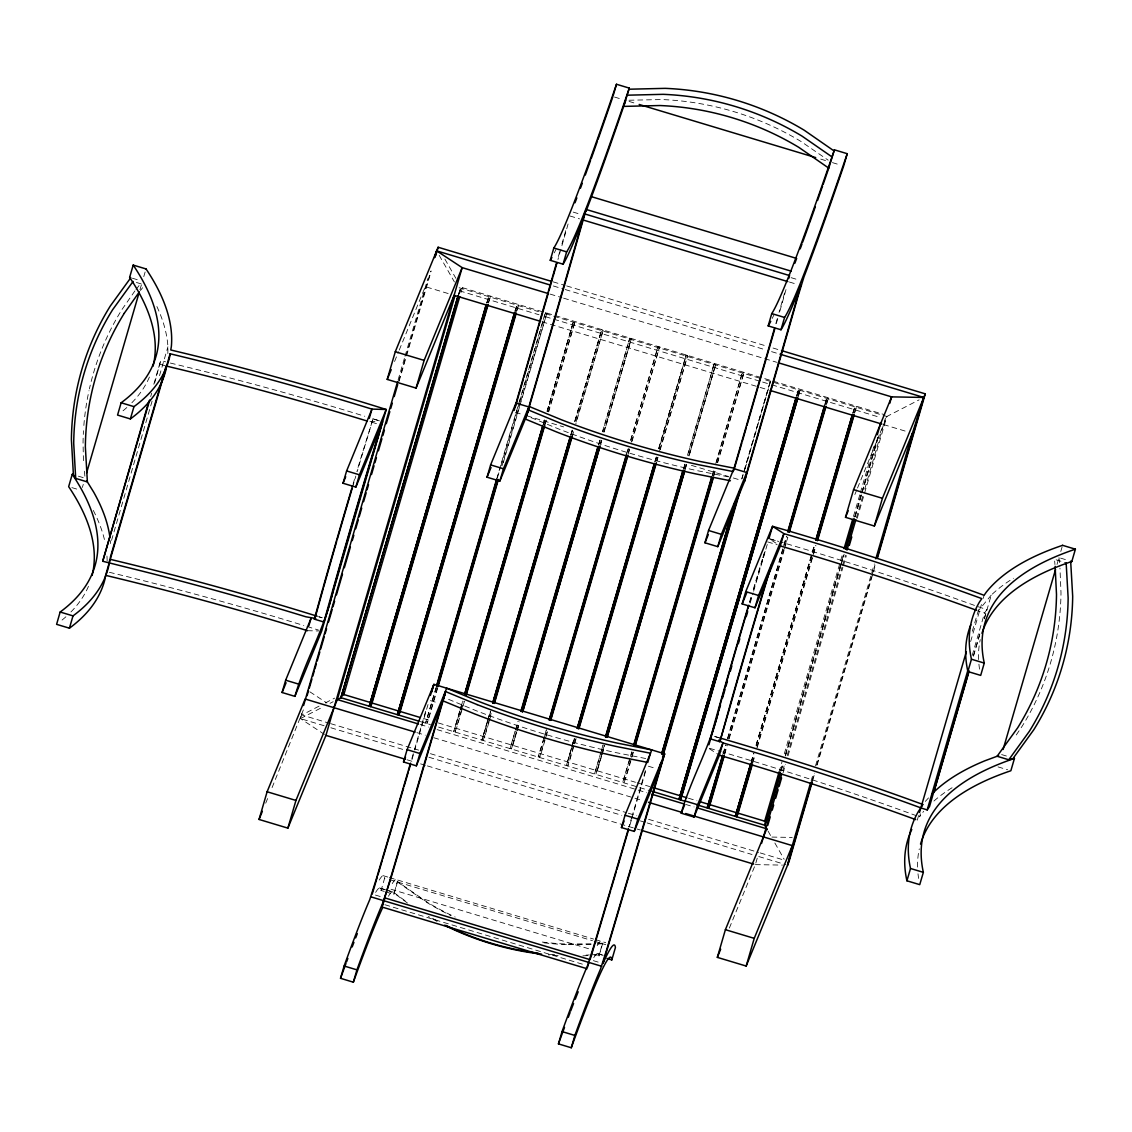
<?xml version="1.0" encoding="UTF-8"?>
<svg xmlns="http://www.w3.org/2000/svg" width="1132" height="1132" viewBox="0 0 1132 1132"><rect width="100%" height="100%" fill="white"/><g stroke="black" fill="none" stroke-linecap="round" stroke-linejoin="round"><path stroke-width="0.75" stroke-dasharray="5 3.75" d="M167.847 353.566L167.918 346.802A861.424 249.139 16.2 0 0 155.749 304.14M154.66 382.998L160.73 360.471L165.569 361.83M324.502 734.442L300.405 718.594L301.197 715.325M568.08 224.009L567.203 227.108A942.744 27.692 -73.3 0 1 557.949 259.525M784.575 293.018L783.641 296.287A942.744 27.692 -73.3 0 1 779.042 312.418M786.004 289.594L785.127 292.693A942.744 27.692 -73.3 0 1 779.594 312.064M82.381 487.425L83.273 484.34M139.958 289.735L141.443 284.641M143.778 276.632L145.122 272.02M153.811 384.243L160.73 360.471M150.697 396.568L151.688 393.172M152.098 401.124L110.554 543.742A861.424 249.139 16.2 0 0 110.313 540.7M159.513 375.654L167.918 346.802M398.082 379.984L404.506 357.924M405.001 356.226L427.854 278.514M324.092 725.725L300.405 718.594L301.89 713.514M398.648 381.343L405.596 357.471M406.048 355.929L430.74 271.156M303.362 709.905L271.043 790.178M399.129 381.13L406.048 357.401M406.544 355.703L431.221 270.973M458.488 294.207L460.965 287.217L543.685 312.107M458.616 294.249L460.894 287.698L462.422 287.655L460.257 294.886M458.913 294.49L460.965 287.217M486.774 302.725L489.052 296.174L487.085 302.952M486.845 302.881L488.996 295.65L490.397 296.584M488.118 303.121L490.58 296.131L488.416 303.362M514.933 311.201L517.211 304.65L515.244 311.427M515.003 311.357L517.168 304.126L518.555 305.06M516.277 311.597L518.739 304.607L516.574 311.838M436.188 687.28L425.561 723.164L436.245 687.803M496.679 479.034L545.327 312.602L884.715 414.737M497.472 477.577L500.443 467.403M500.938 465.705L519.206 402.978M519.701 401.28L545.383 313.125M437.277 687.959L426.906 723.56L428.377 719.966M501.971 465.875L520.239 403.148M520.734 401.45L546.898 313.083L520.055 405.072M437.759 687.747L428.193 720.405L426.806 719.485M503.259 462.719L519.56 406.77M375.64 892.398A861.961 25.328 -73.3 0 1 381.074 890.459L384.654 878.163L387.852 879.125M407.478 903.067L394.205 893.219L397.318 881.446L427.231 902.204A280.227 268.128 22.3 0 0 455.163 917.062M388.446 896.247A861.961 25.328 -73.3 0 1 393.894 894.308L397.474 882.012L396.893 879.875A861.424 25.3 -73.3 0 0 392.04 883.936M459.649 711.292L453.72 731.64L459.96 711.533M460.144 709.594L462.62 701.118M543.105 424.783L545.086 417.991M547.053 411.213L573.542 321.601L547.364 411.454M464.445 701.316L456.352 728.881L454.781 728.414L462.677 701.288M543.176 424.939L545.157 418.161M547.124 411.383L573.485 321.078L574.872 321.997M460.455 709.835L462.917 701.359M543.417 425.024L545.383 418.232M460.993 711.688L455.064 732.036L456.536 728.442M461.488 710.005L463.95 701.529M544.45 425.179L546.416 418.401M548.397 411.623L575.056 321.559L548.709 411.864M544.931 424.967L546.416 419.887M487.312 721.466L481.892 740.116L488.614 718.311M487.807 719.768L490.283 711.292M570.769 434.943L572.254 429.863M574.731 421.387L601.7 330.077L575.028 421.628M489.151 721.65L484.51 737.357L482.94 736.89L490.538 711.009M570.839 435.113L572.509 429.58M574.787 421.557L601.644 329.554L603.031 330.473M489.109 716.613L490.58 711.533M571.08 435.183L572.566 430.103M489.647 718.48L483.223 740.512L484.708 736.918M490.142 716.782L491.132 713.386M576.061 421.783L603.215 330.035L575.877 423.722M489.448 720.405L491.613 713.174M572.608 435.141L573.584 431.745M514.989 731.626L510.051 748.592L515.23 731.343M515.541 730.098L517.947 721.466M598.446 445.117L599.918 440.037M602.465 431.717L629.802 338.029L602.691 431.801M515.725 729.659L518.201 721.183M598.701 444.834L600.172 439.754M516.319 732.036L511.381 748.988L516.815 731.824M516.815 730.338L519.291 721.862M600.271 443.829L601.262 440.433M603.738 431.957L631.387 338.51L604.219 431.745M516.631 732.277L512.683 745.832L511.282 744.913M517.126 730.579L519.093 723.801M600.583 444.069L601.573 440.673M604.035 432.198L631.203 338.949L629.618 338.482M517.31 730.126L519.277 723.348M600.767 443.617L601.757 440.221M546.36 729.645L538.209 757.053L543.445 740.342M626.604 453.592L628.331 448.23M630.623 440.192L657.961 346.505L659.362 347.425M543.94 738.644L546.416 730.168M627.397 452.135L628.387 448.753M630.864 440.263L658.017 347.029L656.73 350.184M545.468 737.116L539.539 757.464L541.025 753.855M545.964 735.418L546.954 732.036M628.43 452.305L629.42 448.909M631.401 442.131L659.546 346.972L631.882 441.919M547.449 731.824L540.841 754.308L539.44 753.388M628.246 454.229L629.916 448.697M571.306 748.577L566.368 765.529L572.594 745.436M571.802 746.879L574.264 738.404M654.763 462.068L656.249 456.988M658.711 448.513L686.176 355.505L659.022 448.739M576.103 738.602L569 762.784L567.429 762.317L572.551 744.913M572.849 743.667L574.518 738.121M655.018 461.785L656.489 456.705M658.782 448.668L686.119 354.981L687.52 355.901M573.089 743.738L574.575 738.644M655.555 460.611L656.546 457.215M573.627 745.592L567.712 765.939L569.184 762.331M574.122 743.894L575.608 738.814M656.602 460.781L657.579 457.385M659.56 450.607L687.704 355.448L660.055 450.395M656.9 461.021L658.074 457.172M600.951 751.973L594.526 774.005L603.172 744.898M601.502 750.445L602.917 745.181M683.487 469.016L684.902 463.766M687.435 455.446L714.292 363.457L687.676 455.517M683.728 469.087L685.157 463.483M602.281 752.37L595.871 774.415L604.757 745.38M602.776 750.672L604.262 745.592M684.761 469.256L686.233 464.162M688.709 455.687L715.863 363.924L689.19 455.474M601.601 756.006L597.158 771.26L595.772 770.34M602.097 754.308L604.573 745.832M685.058 469.483L686.544 464.403M689.006 455.927L715.679 364.377L714.108 363.91M685.242 469.044L686.728 463.95M631.826 751.69L622.685 782.481L631.882 752.2M712.141 475.794L714.108 469.016M715.778 463.483L742.451 371.933L743.837 372.853M712.382 475.865L714.349 469.087M716.33 462.309L742.507 372.456L741.205 375.598M632.915 752.37L624.029 782.891L625.501 779.283M713.415 476.034L714.886 470.94M717.363 462.464L744.021 372.4L717.66 462.705M633.411 752.157L625.317 779.736L623.93 778.816M713.712 476.275L715.382 470.728M594.399 955.224L599.323 954.941L602.422 943.168L597.498 943.437M597.144 945.659A861.424 25.3 -73.3 0 1 602.012 941.598L602.578 943.734L598.998 956.045A861.961 25.328 -73.3 0 0 593.564 957.969M741.715 479.02L743.696 472.228M744.177 470.544L770.609 380.409L743.441 473.643M741.969 478.737L742.96 475.341M744.983 469.087L770.666 380.918M796.603 396.115L798.768 388.884L796.787 395.662M796.843 396.186L798.824 389.394L797.522 392.549M797.876 396.342L800.338 389.351L798.371 396.129M798.187 396.582L800.154 389.804L798.584 389.323M750.162 603.13L753.12 592.942M753.615 591.244L767.468 543.714M723.037 753.827L725.697 744.898M727.48 738.573L786.429 536.37M824.775 404.591L826.926 397.346L828.327 398.28M723.277 753.898L725.754 745.422M727.72 738.644L786.485 536.893M825.002 404.662L826.983 397.87L825.695 401.025M724.31 754.053L726.786 745.578M728.753 738.8L787.518 537.063M826.035 404.817L828.511 397.827L826.346 405.058M724.622 754.294L727.268 745.365M729.065 739.04L784.066 550.407M784.561 548.709L787.83 537.29M751.139 762.133L753.601 753.657M756.077 745.181L814.347 545.129M852.863 412.897L855.141 406.346L853.174 413.138M751.195 762.303L753.855 753.374M756.134 745.351L814.601 544.846M852.934 413.053L855.084 405.822L856.485 406.756M751.436 762.374L753.912 753.898M756.374 745.422L814.644 545.369M752.469 762.529L754.45 755.752M756.912 747.276L815.677 545.525M854.207 413.293L856.669 406.303L854.504 413.534M752.78 762.77L754.931 755.539M757.223 747.516L815.988 545.765M779.057 772.024L782.014 761.85M784.306 753.827L842.76 553.322M853.429 516.475L860.037 493.977M860.348 492.731L873.862 446.517M780.627 771.005L782.495 764.199M785.566 754.053L843.722 553.972M854.702 516.716L861.013 494.627M861.622 492.972L877.795 436.994M781.009 770.765L782.976 763.987M785.452 755.511L840.269 567.316M840.751 565.632L843.722 555.458M855.084 516.461L861.494 494.415M861.99 492.731L878.291 436.782M780.938 771.246L782.919 764.468M785.382 755.992L840.694 566.113M841.189 564.415L844.147 554.241M855.014 516.942L878.22 437.263M755.851 862.994L757.266 858.098M782.721 770.736L784.688 763.958M787.164 755.468L842.038 567.118M842.533 565.42L845.491 555.232M856.372 517.904L862.796 495.844M864.763 489.052L885.45 418.048M783.075 772.816L785.551 764.341M788.014 755.851L842.887 567.486M843.382 565.788L846.34 555.614M857.221 518.286L886.88 416.463L763.449 379.319M811.064 781.122L813.045 774.33M815.521 765.855L874.343 563.92M811.87 781.646L814.347 773.184M816.667 765.204L871.527 576.853M871.951 575.396L874.979 565.01M812.719 780.245L814.686 773.467M817.163 764.991L872.942 573.485M873.437 571.787L875.404 565.01M917.288 820.162L918.632 815.549M972.275 631.316L979.576 606.299M920.472 813.781L919.566 816.865L921.745 813.71A861.367 249.125 16.2 0 1 923.726 811.319M970.633 641.561L981.416 604.53M983.213 598.375L984.104 595.29M972.204 655.442L984.557 612.992L986.878 609.653L975.968 605.96M973.52 655.485L980.439 631.713M984.401 618.143L986.878 609.653M973.449 656.249L980.369 632.477M984.316 618.893L991.25 595.121A861.424 249.139 16.2 0 1 1013.423 578.254M1057.019 564.429L1059 557.637L1067.334 560.142M1060.783 551.482L1062.127 546.869M762.331 559.293L757.067 576.796A280.227 8.235 -73.3 0 0 752.78 591.145M379.432 420.835L373.022 418.911L361.136 457.087A280.227 8.235 -73.3 0 0 356.849 471.436M373.022 418.911L362.481 453.819A280.227 8.235 -73.3 0 0 357.245 471.337M762.812 557.722L764.723 551.383M765.119 551.27L758.412 573.528A280.227 8.235 -73.3 0 0 753.176 591.045M394.559 361.504L398.563 351.741M399.228 350.113L425.264 286.651L449.305 293.881M265.709 803.182L268.383 796.673M545.327 312.602L546.714 313.536M628.571 341.708L629.859 338.553M713.047 367.122L714.334 363.98M854.858 494.543L856.853 489.661M857.518 488.034L879.55 434.334M880.215 432.707L886.88 416.463M729.348 928.084L754.704 866.249M1016.281 734.951L1022.139 726.235A280.227 268.128 22.3 0 0 1060.995 592.772L1059.962 568.151M134.92 290.91L121.916 309.602A280.227 268.128 22.3 0 0 89.386 388.913M135.996 289.537L141.359 282.632M140.439 290.5L142.59 287.74M991.25 595.121L978.218 610.955L984.557 612.992M925.325 801.399L928.537 797.904M319.04 706.156L301.89 714.985L328.945 723.136M325.28 702.944L334.648 698.119M300.405 718.594L322.252 707.344M330.049 703.326L333.162 701.713M886.356 416.732L919.113 399.865M628.996 100.239L661.923 99.545A280.227 268.128 22.3 0 1 800.904 141.401L828.171 160.178M590.946 943.819L566.212 944.031A280.227 268.128 22.3 0 1 539.766 941.725M591.088 944.385L566.368 944.612M597.654 944.017L602.578 943.734M586.036 955.111L589.319 954.927M590.961 954.828L599.168 954.361M582.909 955.861L587.833 955.592M771.911 837.072L792.216 837.439M755.369 864.622L782.467 865.103M369.966 421.472L377.89 421.67M307.423 630.694L318.517 630.977M728.343 476.855L697.397 470.7A280.227 81.051 16.2 0 1 558.416 428.872L529.762 417.085M645.721 758.525L614.761 752.384A280.227 81.051 16.2 0 1 475.78 710.556L445.569 698.104M170.352 363.047L184.629 366.499A942.744 272.656 16.2 0 1 364.773 416.251M109.394 572.297L123.685 575.764A942.744 272.656 16.2 0 1 303.815 625.501M160.093 364.32L164.932 365.678M614.506 97.041L622.515 99.46M629.081 101.427L635.802 103.465M820.742 159.117L827.464 161.14M832.43 162.626L840.439 165.046M573.202 212.109L579.612 214.033M791.127 277.68L799.135 280.099M569.905 215.971L579.527 218.858M789.443 282.038L797.452 284.443M553.152 281.854L564.995 285.42M566.679 285.929L766.265 345.996M773.043 348.033L779.807 350.071M553.364 285.971L563.51 289.028M565.208 289.537L764.793 349.604M771.557 351.642L778.321 353.679M550.095 294.094L561.925 297.659M563.623 298.169L776.651 362.268M459.125 287.74L538.591 311.654M545.355 313.677L761.765 378.81M459.479 290.825L539.058 314.767M545.426 316.677L552.331 318.757M553.803 319.21L760.987 381.555M762.657 382.064L770.114 384.3M771.812 384.809L880.031 417.383M542.03 321.785L758.44 386.918M760.124 387.427L768.586 389.974M883.554 424.571L907.595 431.801M132.43 278.231L140.764 280.75M136.406 282.462L141.401 283.976M1056.142 559.816L1066.146 562.816M515.428 412.388L523.437 414.793M526.649 415.755L563.623 426.891M691.397 465.337L728.385 476.473M733.352 477.973L741.361 480.378M770.552 539.101L778.561 541.506M371.678 422.179L378.088 424.118M767.609 541.888L777.217 544.789M78.405 476.19L85.07 478.185M1001.622 754.577L1008.301 756.586M71.868 487.609L79.877 490.015M998.042 766.888L1007.65 769.788M318.856 616.813L322.068 617.775M714.787 736.522L719.598 737.965M430.471 700.637L438.48 703.043M648.395 766.222L654.805 768.147M423.481 718.48L430.231 720.518M438.353 722.966L635.477 782.283M637.132 782.778L649.697 786.57M688.468 798.23L696.972 800.791M420.312 721.579L430.443 724.622M438.636 727.098L649.174 790.447M420.17 724.508L428.618 727.055M437.065 729.602L636.58 789.641M638.264 790.15L646.726 792.697M685.61 804.399L694.058 806.946M416.845 732.616L425.292 735.163M433.74 737.71L633.255 797.749M634.939 798.258L641.702 800.296M330.643 723.645L418.599 750.12M430.429 753.671L626.633 812.719M628.331 813.229L636.792 815.776M648.622 819.342L758.567 852.424M760.265 852.934L783.938 860.065M330.855 727.763L405.27 750.148M428.957 757.28L621.779 815.309M640.387 820.912L645.466 822.44M647.15 822.95L752.016 854.504M758.78 856.542L785.849 864.678M407.081 759.798L413.845 761.836M420.609 763.874L425.674 765.402M427.372 765.911L635.335 828.497M637.019 829.006L640.401 830.025M382.984 875.63L387.795 877.074M389.394 877.555L593.607 939.079M595.29 939.588L605.719 942.659M389.465 879.606L592.489 940.706M594.173 941.216L605.79 944.711M391.064 889.271L589.447 948.984M379.404 887.941L384.201 889.384M385.814 889.865L392.224 891.804M597.328 953.526L602.139 954.969M380.493 888.337L393.313 892.186M598.418 953.908L603.229 955.366M381.06 890.459L384.272 891.436M385.87 891.917L393.879 894.322M375.428 895.072L381.838 896.997M593.352 960.658L599.762 962.582M384.88 904.723L584.947 964.931M974.454 605.408L963.813 601.545A942.744 272.656 16.2 0 0 780.401 541.945M916.538 815.762L902.869 810.809A942.744 272.656 16.2 0 0 722.725 752.143M771.798 540.445L777.486 544.124M709.424 748.79L719.386 755.214M309.885 691.836L326.907 703.014M397.474 882.012L427.372 902.784A280.227 268.128 22.3 0 0 450.791 915.491M394.049 892.639L407.322 902.501M444.89 259.087L455.885 278.33M439.188 255.294L454.413 281.939M768.09 831.143L770.623 835.586M774.854 842.986L784.165 859.273M1059 557.637L1059.807 566.396M1054.642 561.062L1054.953 564.571M84.419 471.181L84.9 476.445M83.457 460.667L83.046 443.051A280.227 268.128 22.3 0 1 83.485 430.726M777.741 318.573A942.744 27.692 -73.3 0 1 775.873 325.11M565.717 230.702A942.744 27.692 -73.3 0 1 561.118 246.833M559.732 251.714A942.744 27.692 -73.3 0 1 557.397 259.851M555.911 249.507A862.428 25.343 -73.3 0 1 554.298 252.861M773.835 315.092A862.428 25.343 -73.3 0 1 772.222 318.432M777.189 318.927A942.744 27.692 -73.3 0 1 775.335 325.436M645.495 771.67A942.744 27.692 -73.3 0 1 631.755 818.79M631.288 820.375A942.744 27.692 -73.3 0 1 628.967 828.299M566.368 944.597A280.227 268.128 22.3 0 1 543.218 942.73M554.68 954.771A280.227 268.128 22.3 0 1 548.058 954.234M436.994 920.811A280.227 268.128 22.3 0 1 429.707 916.764M558.147 955.549A280.227 268.128 22.3 0 1 548.213 954.814M437.136 921.377A280.227 268.128 22.3 0 1 428.42 916.51M645.382 770.595A942.744 27.692 -73.3 0 1 632.59 814.502M632.123 816.073A942.744 27.692 -73.3 0 1 628.883 827.152M379.22 880.088A861.367 25.3 -73.3 0 1 384.654 878.149M425.646 711.25A942.744 27.692 -73.3 0 1 413.732 752.072M413.279 753.657A942.744 27.692 -73.3 0 1 410.958 761.567M428.023 704.529A942.744 27.692 -73.3 0 1 414.751 750.049M413.364 754.789A942.744 27.692 -73.3 0 1 411.51 761.129M768.953 538.62A942.744 272.656 16.2 0 1 778.774 541.464M714.858 736.508A942.744 272.656 16.2 0 1 718.127 737.456M749.865 602.153A280.227 8.235 -73.3 0 1 751.747 595.814M709.637 748.337A942.744 272.656 16.2 0 1 721.084 751.676M749.469 602.266A280.227 8.235 -73.3 0 1 751.351 595.913M979.548 669.154A861.961 249.295 16.2 0 1 978.812 663.012M978.586 659.56A861.961 249.295 16.2 0 1 980.255 639.608M918.604 878.404A861.961 249.295 16.2 0 1 918.01 873.791M917.571 867.098A861.961 249.295 16.2 0 1 919.297 848.873M933.942 801.032A861.367 249.125 16.2 0 1 952.465 787.504M372.895 418.755A942.744 272.656 16.2 0 1 382.63 421.797M318.771 616.714A942.744 272.656 16.2 0 1 322.026 617.732M353.057 484.142A280.227 8.235 -73.3 0 1 355.42 476.204M83.853 425.462A280.227 268.128 22.3 0 1 89.004 390.639M352.533 487.199A280.227 8.235 -73.3 0 1 355.816 476.105M307.069 626.505A942.744 272.656 16.2 0 1 318.432 630.043M149.41 377.055A861.961 249.295 16.2 0 1 131.567 403.034M126.826 407.534A861.961 249.295 16.2 0 1 120.317 412.968M88.466 586.305A861.961 249.295 16.2 0 1 70.623 612.285M65.882 616.798A861.961 249.295 16.2 0 1 59.359 622.218M93.291 510.405A861.367 249.125 16.2 0 1 105.035 542.171M106.96 556.053A861.367 249.125 16.2 0 1 107.116 561.189"/><path stroke-width="1.5" d="M315.771 618.497L305.923 616.798A942.744 272.656 16.2 0 0 125.794 567.047L102.729 561.26L148.872 401.223M367.108 421.033L363.287 419.859A942.744 272.656 16.2 0 0 183.158 370.107L166.546 366.089L165.88 370.037A862.428 249.422 16.2 0 1 130.378 418.939L117.558 415.076L121.138 402.766A861.961 249.295 16.2 0 0 133.208 265.086L146.014 268.935M308.767 626.067L311.017 618.383L285.66 680.205L282.08 692.501L294.9 696.364L321.686 631.048L386.224 409.487L371.961 409.119L366.881 407.548A942.744 272.656 16.2 0 0 186.738 357.797L170.125 353.778L169.475 357.726A862.428 249.422 16.2 0 1 133.958 406.629L130.378 418.939M303.574 705.533L397.587 381.682M514.183 410.435L517.423 398.139A942.744 27.692 -73.3 0 0 556.463 263.119M734.442 468.252L700.085 461.474A280.227 81.051 16.2 0 1 561.104 419.632L529.337 406.53L527.993 409.798L559.746 422.915A280.227 81.051 16.2 0 0 698.741 464.743L733.097 471.535L735.347 463.724A942.744 27.692 -73.3 0 0 774.387 328.705M717.787 546.657L721.367 534.346L746.724 472.525L733.904 468.662L708.547 530.483L704.967 542.794L717.787 546.657L744.573 481.341L748.167 467.573A942.744 27.692 -73.3 0 0 796.461 300.15L800.649 285.406L798.909 289.934A862.428 25.343 -73.3 0 1 780.995 329.766L768.175 325.903L771.755 313.592A861.961 25.328 -73.3 0 0 834.411 149.849M381.286 425.08L370.744 459.988A280.227 8.235 -73.3 0 0 331.874 593.437L323.922 622.02L314.314 619.133L322.252 590.55A280.227 8.235 -73.3 0 1 352.59 485.727M315.658 615.85L323.144 588.895M748.521 605.436A280.227 8.235 -73.3 0 0 718.197 710.245L710.245 738.842L719.853 741.729L727.805 713.146A280.227 8.235 -73.3 0 1 766.675 579.697L769.548 570.146M582.725 219.834L578.537 234.565A942.744 27.692 -73.3 0 1 530.243 401.987L526.649 415.755L499.849 481.072L487.043 477.209L490.623 464.898L515.98 403.077L528.8 406.94L503.443 468.761L499.849 481.072M791.268 271.185L586.164 209.448L580.023 230.956A942.744 27.692 -73.3 0 1 526.649 415.755L528.885 408.058M586.164 209.448L582.711 219.877L787.815 281.599M788.693 278.585L789.556 275.571L584.452 213.849M445.201 692.954L440.277 708.873A942.744 27.692 -73.3 0 1 388.715 884.248L383.819 900.718M441.678 704.005L416.335 765.826L403.516 761.977L407.096 749.667L433.881 684.351L664.625 753.799L658.201 774.458A942.744 27.692 -73.3 0 1 606.639 949.833L600.469 969.176A862.428 25.343 -73.3 0 0 574.858 1035.44L571.278 1047.751L558.458 1043.888L562.038 1031.577A862.428 25.343 -73.3 0 1 587.649 965.327L593.819 945.97A942.744 27.692 -73.3 0 0 628.416 828.737M153.061 366.174A861.961 249.295 16.2 0 0 129.628 277.397L133.194 265.086M86.556 473.105L138.967 293.131M72.264 474.336A861.961 249.295 16.2 0 1 60.152 612.016L56.6 624.34L69.42 628.189A862.428 249.422 16.2 0 0 104.936 579.287L105.587 575.339L122.199 579.358A942.744 272.656 16.2 0 1 302.343 629.109L307.423 630.694M69.42 628.189L73 615.879A862.428 249.422 16.2 0 0 108.516 566.976L109.818 559.222L127.265 563.453A942.744 272.656 16.2 0 1 317.158 616.204M102.729 561.26L149.707 399.964M110.299 557.524L166.192 365.678M106.04 573.797L166.531 366.117M166.998 364.546L170.125 353.778M294.9 696.364C305.272 660.126 325.393 627.269 333.218 590.168A280.227 8.235 -73.3 0 1 372.088 456.705L382.63 421.797L355.844 487.114L343.024 483.251L346.618 470.94L371.961 409.119L369.273 418.359M434.589 257.36L436.655 250.851L462.167 267.633L325.931 735.376L287.882 828.129L259.044 819.455L267.11 791.763L305.145 699.01L415.147 732.107M355.844 487.114L359.438 474.803L386.224 409.487A942.744 272.656 16.2 0 0 188.223 354.189L170.762 349.972L171.371 346.35A861.367 249.125 16.2 0 0 146.028 268.935M540.332 321.276L454.102 295.325L416.067 388.092L387.215 379.404L395.294 351.712L438.126 247.243L551.454 281.359M307.055 695.784L308.47 690.902M309.291 688.086L311.923 679.044M312.743 676.228L314.229 671.149M314.88 668.899L316.366 663.819M317.186 660.975L319.818 651.975M320.653 649.117L324.247 636.736M325.082 633.863L326.568 628.769M328.549 621.992L332.143 609.653M332.992 606.738L334.605 601.191M336.445 594.88L342.487 574.122M344.34 567.769L350.382 547.039M352.236 540.643L353.835 535.195M355.689 528.785L358.264 519.956M359.155 516.928L361.716 508.112M363.598 501.674L366.16 492.873M367.051 489.802L368.537 484.722M371.494 474.549L374.041 465.79M374.947 462.691L376.432 457.611M378.399 450.833L381.937 438.721M382.842 435.579L384.399 430.259M386.295 423.708L389.818 411.638M390.738 408.454L392.28 403.176M394.205 396.596L397.714 384.555M434.674 257.629L436.655 250.851L549.982 284.953M435.664 255.719L438.126 247.243M287.882 828.129L295.947 800.437L337.322 699.576L454.965 295.707M416.067 388.092L424.132 360.386L462.167 267.633L548.397 293.584M458.007 295.905L340.958 697.694L336.289 700.114M458.12 295.947L341.086 697.737L418.854 721.141M420.156 717.49L342.444 694.1L340.958 697.694L458.488 295.693M342.373 694.581L343.718 694.991L459.762 296.584M486.279 304.409L369.244 706.212L486.59 304.65M488.104 304.607L371.876 703.467L370.291 702.986L486.35 304.579M487.623 304.819L370.588 706.609L372.06 703.014M514.437 312.885L397.403 714.688L514.749 313.125M516.277 313.083L400.035 711.943L398.464 711.462L514.692 312.602M515.782 313.295L398.747 715.084L400.219 711.49M382.63 907.638A861.961 25.328 -73.3 0 0 353.34 982.194L340.534 978.303L344.114 965.992A862.428 25.343 -73.3 0 1 369.725 899.742L375.895 880.385A942.744 27.692 -73.3 0 0 410.492 763.152M584.423 215.476L580.971 224.348A862.428 25.343 -73.3 0 1 563.071 264.18L550.251 260.318L553.831 248.007A861.961 25.328 -73.3 0 0 616.473 84.263L629.307 88.112L623.647 106.394L659.871 105.531A280.227 268.128 22.3 0 1 798.838 147.372L828.766 168.13L834.411 149.834L847.231 153.697L843.651 166.008A861.367 25.3 -73.3 0 1 803.961 276.916L797.947 296.542A942.744 27.692 -73.3 0 1 744.573 481.341M436.499 686.034L496.679 479.034M436.74 686.105L496.976 479.275M437.773 686.261L498.009 479.43M438.07 686.501L498.321 479.671M353.354 982.166L356.934 969.855A862.428 25.343 -73.3 0 1 382.545 903.591L390.2 880.639A942.744 27.692 -73.3 0 0 445.357 692.855L444.466 695.897M416.335 765.826L419.915 753.516L446.701 688.214L478.468 701.331A280.227 81.051 16.2 0 0 617.449 743.144L651.806 749.936L625.02 815.252L621.44 827.563L634.26 831.412L659.616 769.59M563.071 264.18L566.651 251.87A861.961 25.328 -73.3 0 0 629.293 88.126M613.346 95.031L616.487 84.249M477.124 704.599A280.227 81.051 16.2 0 0 616.105 746.427L650.461 753.219L647.773 762.444L613.417 755.667A280.227 81.051 16.2 0 1 474.435 713.825L442.669 700.722L445.357 691.482L477.124 704.599M527.993 409.798L525.29 419.038L557.057 432.155A280.227 81.051 16.2 0 0 696.038 473.968L730.409 480.76M464.587 694.341L542.61 426.467M464.658 694.51L542.865 426.184M464.898 694.581L542.921 426.707M465.931 694.737L543.954 426.877M466.228 694.977L544.747 425.42M492.745 702.816L570.287 436.641M492.816 702.986L570.528 436.358M493.057 703.057L570.585 436.881M494.09 703.213L571.618 437.051M494.387 703.453L572.424 435.594M520.904 711.292L597.951 446.815M521.215 711.533L598.205 446.532M522.248 711.688L599.281 447.211M522.56 711.929L600.087 445.767M522.743 711.476L599.776 446.998M549.133 719.924L626.675 453.762M549.374 719.994L626.42 455.531M550.407 720.164L627.453 455.687M550.718 720.405L627.935 455.474M577.235 728.244L654.268 463.766M577.306 728.4L654.522 463.483M577.532 728.47L654.579 464.007M578.565 728.64L655.612 464.162M578.877 728.881L656.404 462.705M605.464 736.875L682.921 470.544M605.691 736.946L683.176 470.261M606.738 737.116L684.266 470.94M607.035 737.357L684.563 471.181M607.219 736.904L684.747 470.728M633.623 745.351L711.575 477.322M633.863 745.422L711.887 477.562M634.896 745.592L712.919 477.732M635.193 745.832L713.401 477.52M634.26 831.412L637.84 819.101L664.625 753.799A942.744 27.692 -73.3 0 1 608.125 946.225L602.974 963.544L604.134 960.912A861.367 25.3 -73.3 0 1 615.398 947.597L611.818 959.908A861.961 25.328 -73.3 0 0 571.264 1047.779M780.995 329.766L784.575 317.455A861.961 25.328 -73.3 0 0 847.231 153.711M661.711 753.657L734.795 502.75M661.781 753.827L734.866 502.919M662.022 753.898L735.602 501.292M663.055 754.068L740.087 489.59M657.126 775.887L658.598 770.807M659.404 767.864L660.89 762.784M662.56 757.237L740.583 489.378M796.051 397.643L679.016 799.433L796.348 397.87M796.305 397.36L680.063 796.206L681.648 796.687L797.692 398.28M797.381 398.04L680.346 799.843L797.876 397.827M718.707 740.158L722.966 742.903L719.386 755.214L694.029 817.035L681.209 813.186C691.581 776.934 711.703 744.078 719.528 706.976A280.227 8.235 -73.3 0 1 737.427 644.504M768.953 538.62L772.533 526.309L783.924 533.653L780.344 545.964L754.987 607.785L742.168 603.922L745.747 591.612L772.533 526.309A942.744 272.656 16.2 0 1 967.407 589.234L984.104 595.29L986.283 592.149A861.367 249.125 16.2 0 1 1062.58 545.327M708.901 744.785L718.013 713.485M719.004 710.089L720.49 704.995M722.471 698.203L724.933 689.713M725.923 686.317L727.409 681.223M730.381 671.05L731.866 665.956M738.29 643.882L739.776 638.788M746.2 616.714L747.686 611.62M694.029 817.035L697.623 804.725L722.966 742.903L728.102 744.403A942.744 272.656 16.2 0 1 904.977 802.093L920.868 807.866M754.987 607.785L758.567 595.474L783.924 533.653L789.046 535.153A942.744 272.656 16.2 0 1 965.921 592.843L981.826 598.602L979.449 602.04A862.428 249.422 16.2 0 0 971.454 659.22L967.874 671.531L980.694 675.394L984.274 663.083A861.961 249.295 16.2 0 1 1075.386 549.176L1062.58 545.327M722.725 755.072L707.175 807.908L722.782 755.596M787.731 531.729L824.464 405.836M787.971 531.799L824.506 406.346M723.815 755.752L708.505 808.305L709.99 804.711M789.004 531.969L825.553 406.515M724.31 755.539L709.806 805.163L708.406 804.229M789.315 532.21L826.035 406.303M750.643 763.831L735.333 816.384L750.941 764.072M815.832 540.049L852.368 414.581M752.469 764.015L737.965 813.639L736.38 813.158L750.898 763.548M815.889 540.205L852.622 414.298M816.13 540.275L852.679 414.821M751.973 764.227L736.663 816.78L738.149 813.186M817.163 540.445L853.712 414.991M817.474 540.686L854.193 414.779M812.224 781.943L789.018 861.593L746.172 966.049L717.334 957.375L725.4 929.683L766.095 830.435M780.019 354.189L923.783 397.445L912.392 433.245L874.357 526.012L845.505 517.324L853.585 489.632L891.62 396.879L923.783 397.445L876.89 558.444M780.443 772.944L766.123 822.115L764.553 821.634L779.057 772.024M844.048 548.68L852.637 519.418M877.328 434.646L880.781 422.774M780.019 772.675L764.836 825.256L697.114 804.88M845.321 548.921L854.094 518.371M845.632 549.162L854.023 520.338M761.539 843.439L781.731 774.132M846.977 550.138L855.877 519.602M889.724 403.388L891.62 396.879L778.335 362.778M767.751 825.426L770.227 816.936M772.208 810.158L773.68 805.064M775.661 798.272L778.137 789.782M779.127 786.4L781.589 777.91M849.311 545.426L851.788 536.95M746.172 966.049L754.237 938.357L792.287 845.604L810.569 782.82M874.357 526.012L882.422 498.306L925.269 393.851L781.49 350.58M875.814 558.826L912.392 433.245M811.729 782.155L787.547 865.188L792.287 845.604L685.667 813.512M877.385 558.232L925.269 393.851M919.524 812.479L966.346 651.692M920.854 807.894L927.193 809.932L968.242 669.012M1055.123 566.325L1056.496 594.442A280.227 268.128 22.3 0 1 1017.611 727.89L997.108 756.261L1008.768 759.77L1014.442 758.44A861.961 249.295 16.2 0 0 923.358 872.347L919.736 884.644L906.916 880.795L910.51 868.485A862.428 249.422 16.2 0 1 918.505 811.29L922.396 805.659M969.063 670.767L929.499 806.592L927.193 809.932M931.735 794.409L933.886 792.075L968.992 671.531M1003.108 749.483L1055.533 569.523M1014.442 758.44L1010.862 770.751A861.961 249.295 16.2 0 0 920.514 844.104M1075.4 549.19L1071.82 561.5L1070.66 561.147L1072.683 596.281A280.227 268.128 22.3 0 1 1033.799 729.73L1013.296 758.086M587.069 968.737L381.965 907.015L383.805 900.747M587.536 967.181L588.909 962.483M372.216 894.096L377.38 876.791M590.621 958.111L595.305 942.376A942.744 27.692 -73.3 0 0 610.629 890.658M771.854 563.694L768.02 576.414A280.227 8.235 -73.3 0 0 729.149 709.863L719.853 741.729M430.372 695.416L433.881 684.351A942.744 27.692 -73.3 0 1 431.632 692.091M625.713 100.423L618.058 122.624A861.424 25.3 -73.3 0 1 591.555 196.699L586.022 211.33M823.162 184.36L829.19 166.913M794.82 263.303L796.659 258.436L591.541 196.699M343.024 483.251L345.699 476.742M387.215 379.404L391.219 369.64M282.08 692.501L286.085 682.752M314.314 619.133L315.205 616.94M259.044 819.455L262.369 811.319M487.043 477.209L491.047 467.417M403.516 761.977L405.511 757.096M442.669 700.722L444.013 697.439M733.097 471.535L733.989 469.341M704.967 542.794L708.307 534.629M621.44 827.563L624.114 821.054M742.168 603.922L746.851 592.503M681.209 813.186L684.563 805.022M845.505 517.324L848.179 510.815M717.334 957.375L720.674 949.239M381.965 907.015L385.036 897.959L590.154 959.681M124.223 313.323L139.363 291.886M133.067 281.458L112.563 309.814A280.227 268.128 22.3 0 0 73.707 443.277L75.703 478.412L87.376 481.921L85.353 446.786A280.227 268.128 22.3 0 1 124.237 313.338M1008.768 759.77L1029.285 731.413A280.227 268.128 22.3 0 0 1068.141 597.951L1066.146 562.816M998.58 755.709L984.84 760.803A861.424 249.139 16.2 0 0 933.886 792.075M628.982 89.216L665.192 88.353A280.227 268.128 22.3 0 1 804.173 130.194L834.086 150.952M626.916 95.201L663.126 94.324A280.227 268.128 22.3 0 1 802.107 136.165L832.02 156.924M780.344 545.964L785.466 547.463A942.744 272.656 16.2 0 1 962.342 605.153L976.647 610.332M719.386 755.214L724.508 756.714A942.744 272.656 16.2 0 1 901.383 814.403L915.689 819.596M639.17 104.469L815.691 157.589M553.831 248.007L566.651 251.87M771.755 313.592L784.575 317.455M770.269 390.483L881.856 424.061M395.294 351.712L424.132 360.386M853.585 489.632L882.422 498.306M129.614 277.382L130.774 277.736L110.257 306.093A280.227 268.128 22.3 0 0 71.401 439.541L73.396 474.676L75.703 478.412M490.623 464.898L503.443 468.761M708.547 530.483L721.367 534.346M121.138 402.766L133.958 406.629M346.618 470.94L359.438 474.803M971.454 659.22L984.274 663.083M745.747 591.612L758.567 595.474M73.396 474.676L72.25 474.336L68.656 486.647A861.961 249.295 16.2 0 1 92.102 575.424M653.079 787.589L686.841 797.749M700.1 801.739L766.194 821.62L764.708 825.228L767.241 829.671M60.18 612.03L73 615.879M285.66 680.205L298.48 684.053M910.51 868.485L923.33 872.333M684.803 800.876L697.623 804.725M652.188 791.367L685.384 801.357M337.322 699.576L418.472 723.999M651.791 794.225L683.912 803.89M697.439 807.951L766.76 828.822M648.466 802.319L682.285 812.507M407.096 749.667L419.915 753.516M625.02 815.252L637.84 819.101M325.931 735.376L405.398 759.289M642.099 830.534L753.686 864.112M267.11 791.763L295.947 800.437M725.4 929.683L754.237 938.357M607.007 958.464L611.818 959.908M370.999 896.869L601.743 966.303M344.114 965.992L356.934 969.855M562.038 1031.577L574.858 1035.44M923.16 804.555L906.449 798.499A942.744 272.656 16.2 0 0 719.768 737.923M86.782 480.958L93.631 492.038A861.424 249.139 16.2 0 1 109.96 537.643M822.596 186.002A861.424 25.3 -73.3 0 1 817.545 200.463M815.309 206.802A861.424 25.3 -73.3 0 1 809.606 222.877M809.055 224.433A861.424 25.3 -73.3 0 1 802.63 242.206M802.022 243.904A861.424 25.3 -73.3 0 1 800.183 248.884M774.939 328.379A942.744 27.692 -73.3 0 1 761.581 374.819M761.1 376.489A942.744 27.692 -73.3 0 1 746.865 425.674M746.413 427.231A942.744 27.692 -73.3 0 1 742.323 441.282M741.87 442.838A942.744 27.692 -73.3 0 1 734.527 467.997M612.893 96.574A861.367 25.3 -73.3 0 1 597.979 139.547M597.385 141.217A861.367 25.3 -73.3 0 1 591.13 158.848M590.522 160.532A861.367 25.3 -73.3 0 1 585.272 175.078M582.258 183.299A861.367 25.3 -73.3 0 1 580.475 188.138M576.839 197.902A861.367 25.3 -73.3 0 1 574.999 202.77M557.001 262.794A942.744 27.692 -73.3 0 1 553.237 275.953M552.756 277.609A942.744 27.692 -73.3 0 1 548.949 290.867M548.468 292.523A942.744 27.692 -73.3 0 1 538.79 326.073M538.308 327.756A942.744 27.692 -73.3 0 1 523.932 377.253M523.479 378.824A942.744 27.692 -73.3 0 1 519.362 392.96M518.895 394.53A942.744 27.692 -73.3 0 1 515.216 407.152M551.907 257.488A862.428 25.343 -73.3 0 1 550.251 260.318M770.751 321.361A862.428 25.343 -73.3 0 1 768.175 325.903M628.501 829.898A942.744 27.692 -73.3 0 1 616.784 869.772M616.317 871.371A942.744 27.692 -73.3 0 1 611.096 889.044M538.153 953.144A280.227 268.128 22.3 0 1 445.881 925.382M541.605 954.12A280.227 268.128 22.3 0 1 444.536 925.212M410.576 764.312A942.744 27.692 -73.3 0 1 408.709 770.666M408.242 772.25A942.744 27.692 -73.3 0 1 404.039 786.598M403.572 788.183A942.744 27.692 -73.3 0 1 398.379 805.786M397.912 807.399A942.744 27.692 -73.3 0 1 393.653 821.846M393.172 823.459A942.744 27.692 -73.3 0 1 382.673 858.962M382.192 860.589A942.744 27.692 -73.3 0 1 377.862 875.163M340.52 978.331A861.961 25.328 -73.3 0 1 345.996 963.417M346.576 961.846A861.961 25.328 -73.3 0 1 347.864 958.394M352.179 946.932A861.961 25.328 -73.3 0 1 353.934 942.333M355.646 937.904A861.961 25.328 -73.3 0 1 357.302 933.659M558.444 1043.916A861.961 25.328 -73.3 0 1 564.5 1027.432M568.292 1017.314A861.961 25.328 -73.3 0 1 570.103 1012.517M570.698 1010.961A861.961 25.328 -73.3 0 1 573.57 1003.49M575.24 999.245A861.961 25.328 -73.3 0 1 578.197 991.774M737.908 642.82A280.227 8.235 -73.3 0 1 747.53 610.063M747.997 608.478A280.227 8.235 -73.3 0 1 748.931 605.323M981.953 633.283A861.961 249.295 16.2 0 1 1071.806 561.486M967.874 671.531A862.428 249.422 16.2 0 1 970.775 624.793M906.916 880.795A862.428 249.422 16.2 0 1 911.784 829.501M323.611 587.267A280.227 8.235 -73.3 0 1 336.657 541.492M337.138 539.837A280.227 8.235 -73.3 0 1 352.066 488.769"/></g></svg>
